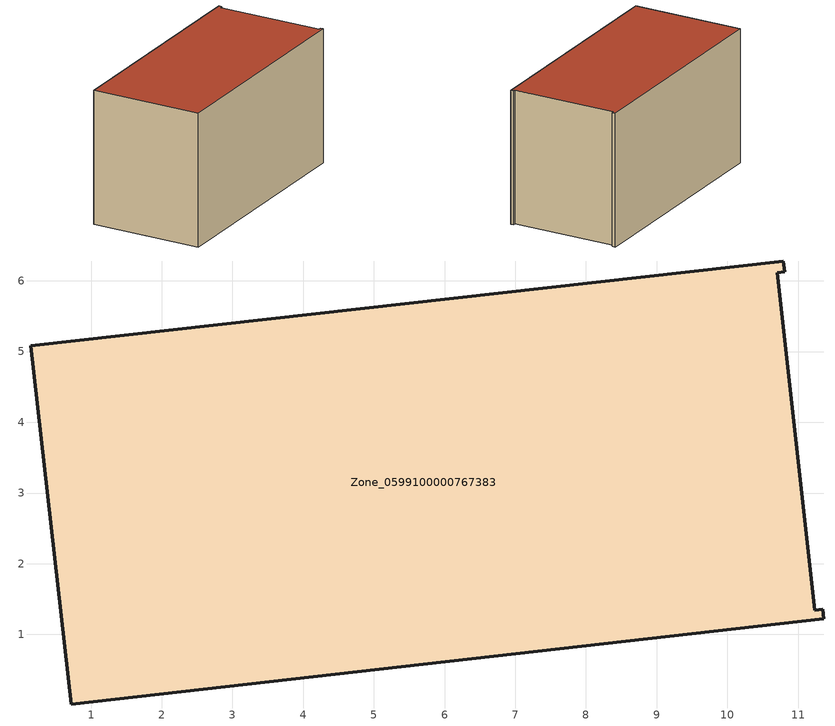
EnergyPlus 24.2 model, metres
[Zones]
Zone_0599100000767383
 floor ground (C_G): 10.79,6.28 10.81,6.13 10.71,6.12 11.23,1.34 11.35,1.35 11.36,1.22 0.72,0.02 0.15,5.08 z0
 wall outside (C_F): 11.36,1.22 11.35,1.35 11.23,1.34 10.71,6.12 10.81,6.13 10.79,6.28 0.15,5.08 0.72,0.02 11.36,1.22 z0:6.15
 roof outside (C_R): 11.23,1.34 10.71,6.12 10.81,6.13 10.79,6.28 0.15,5.08 0.72,0.02 11.36,1.22 11.35,1.35 z6.15
[BUILDING]
Pand.0599100000767383: North Axis=0; Terrain=City; Loads Convergence Tolerance Value=0.04; Temperature Convergence Tolerance Value=0.4; Solar Distribution=FullExterior; Maximum Number of Warmup Days=25; Minimum Number of Warmup Days=1
[Site:Location]
Rotterdam.The.Hague.AP_ZH_NLD Design_Conditions: Latitude=51.96; Longitude=4.45; Time Zone=1; Elevation=-4.5
[SITE:GROUNDTEMPERATURE:BUILDINGSURFACE]
18, 18, 18, 18, 18, 18, 18, 18, 18, 18, 18, 18
[MATERIAL] Thermal Absorptance=0.9; Solar Absorptance=0.7; Visible Absorptance=0.7
Name | Roughness | Thickness | Conductivity | Density | Specific Heat
G.TI.2006-2014 | MediumSmooth | 0.15 | 0.06 | 540 | 1210
F.TI.2006-2014 | Rough | 0.3 | 0.12 | 1920 | 840
R.TI.2006-2014 | MediumRough | 0.2 | 0.08 | 1500 | 1000
[CONSTRUCTION]
C_G: G.TI.2006-2014
C_F: F.TI.2006-2014
C_R: R.TI.2006-2014
[ZONE]
Zone_0599100000767383: Type=1; Multiplier=1; Ceiling Height=Autocalculate; Volume=Autocalculate; Floor Area=autocalculate; Part of Total Floor Area=Yes
[ZONEINFILTRATION:DESIGNFLOWRATE]
Infil_Zone_0599100000767383: Zone or ZoneList or Space or SpaceList=Zone_0599100000767383; Schedule=AlwaysOn; Design Flow Rate Calculation Method=Flow/Area; Flow Rate per Floor Area=0.0015; Constant Term Coefficient=1; Temperature Term Coefficient=0; Velocity Term Coefficient=0; Velocity Squared Term Coefficient=0
[HVACTEMPLATE:ZONE:IDEALLOADSAIRSYSTEM]
Zone_0599100000767383: Maximum Heating Supply Air Temperature=50; Minimum Cooling Supply Air Temperature=13; Maximum Heating Supply Air Humidity Ratio=0.0156; Minimum Cooling Supply Air Humidity Ratio=0.0077; Heating Limit=NoLimit; Cooling Limit=NoLimit; Dehumidification Control Type=ConstantSensibleHeatRatio; Cooling Sensible Heat Ratio=0.7; Dehumidification Setpoint=60; Humidification Control Type=None; Humidification Setpoint=30; Outdoor Air Method=None; Outdoor Air Flow Rate per Person=0.00944; Outdoor Air Flow Rate per Zone Floor Area=0; Outdoor Air Flow Rate per Zone=0; Demand Controlled Ventilation Type=None; Outdoor Air Economizer Type=NoEconomizer; Heat Recovery Type=None; Sensible Heat Recovery Effectiveness=0.7; Latent Heat Recovery Effectiveness=0.65
[ZONECONTROL:THERMOSTAT]
ThermostatControl_Zone_0599100000767383: Zone or ZoneList=Zone_0599100000767383; Control Type Schedule=DualSetpointControlType; Control 1=Thermostat_Zone_0599100000767383; Temperature Difference Between Cutout And Setpoint=0
[THERMOSTATSETPOINT:DUALSETPOINT]
Thermostat_Zone_0599100000767383: Heating Setpoint Temperature Schedule=HeatingSetpoint_Zone_0599100000767383; Cooling Setpoint Temperature Schedule=CoolingSetpoint_Zone_0599100000767383
[SCHEDULE:COMPACT]
HeatingSetpoint_Zone_0599100000767383: Through: 12/31, For: AllDays, Until: 24:00, 21
CoolingSetpoint_Zone_0599100000767383: Through: 12/31, For: AllDays, Until: 24:00, 24
DualSetpointControlType: Through: 12/31, For: AllDays, Until: 24:00, 4
AlwaysOn: Through: 12/31, For: AllDays, Until: 24:00, 1
